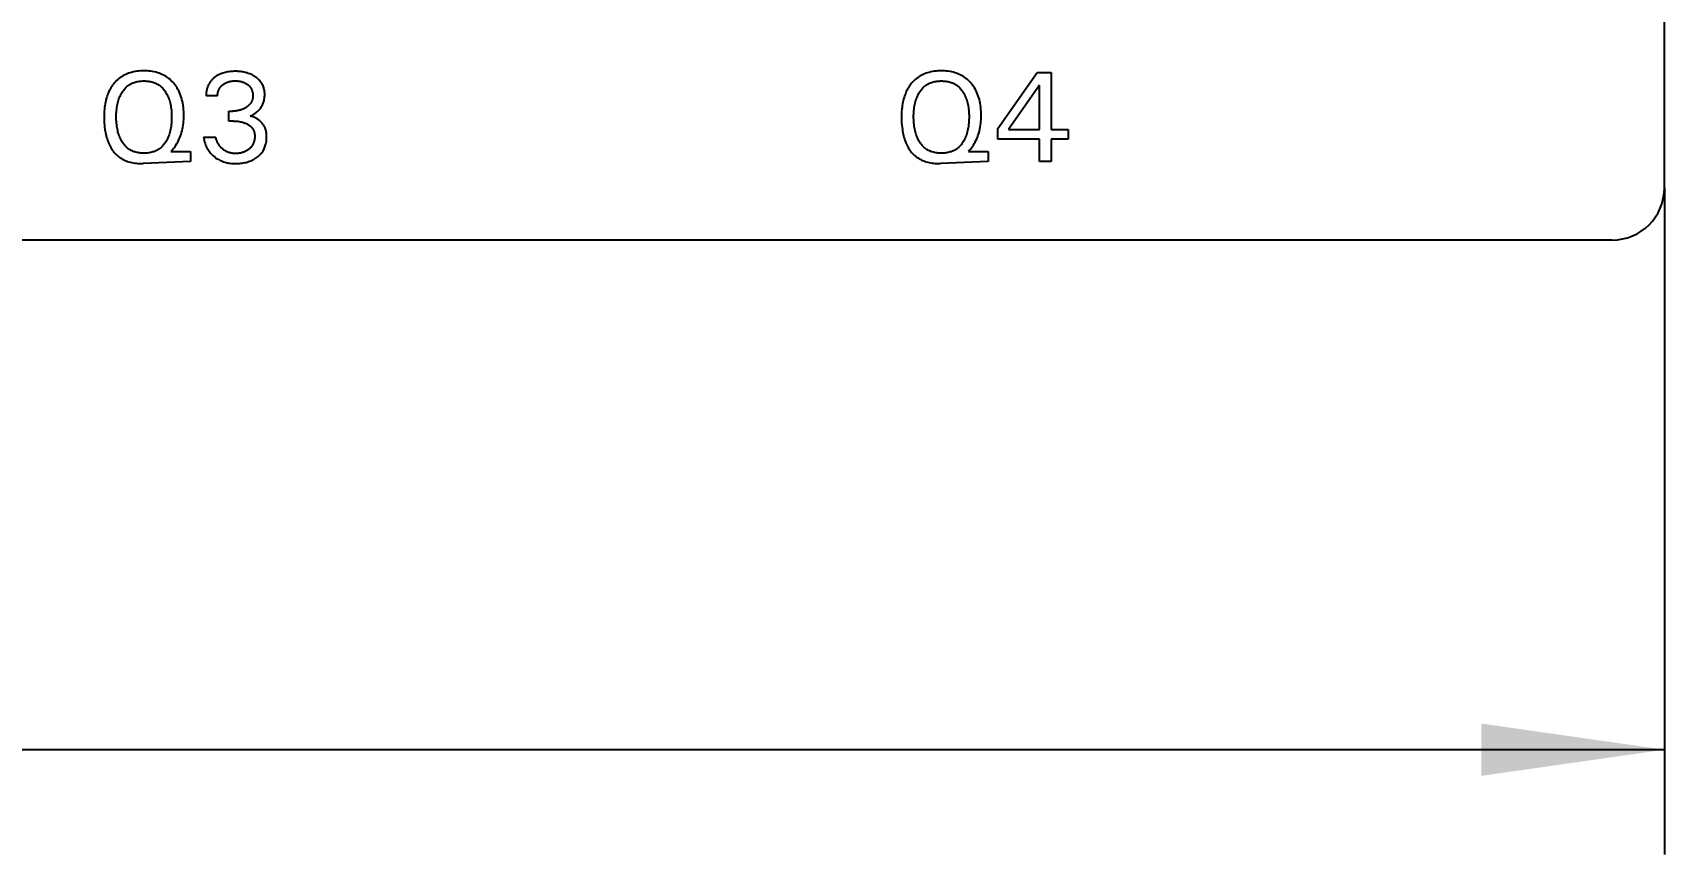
# Model space of a CAD drawing. Extents: x 0 to 420, y 0 to 297.
# Drawn here: x 177.11 to 208.3, y 151.93 to 167.64 of the extents above; entities that cross this region are included whole.
import ezdxf

# ---------------------------------------------------------------- set-up
doc = ezdxf.new("R2010")
doc.units = 0
doc.header["$LTSCALE"] = 23.1
doc.layers.get('0').update_dxf_attribs({"linetype": 'CONTINUOUS'})
doc.layers.add('10000_FRONT', color=7, linetype='CONTINUOUS')
doc.layers.add('10100_DIM_FRONT', color=7, linetype='CONTINUOUS')
doc.dimstyles.get("Standard").update_dxf_attribs({"dimtxt": 2.5, "dimasz": 2.5, "dimexe": 1.25, "dimexo": 0.625, "dimtad": 1, "dimcen": 2.5, "dimazin": 3, "dimtfac": 1, "dimtmove": 0, "dimatfit": 3})

# ---------------------------------------------------------------- blocks, each defined once
blk = doc.blocks.new('_FILLED')
at = {"color": 0, "linetype": 'BYBLOCK'}
blk.add_solid([(0, 0), (-1, 0.1429), (-1, -0.1429)], dxfattribs=at)
blk = doc.blocks.new('*D0')
at = {"layer": '10100_DIM_FRONT', "color": 7, "linetype": 'CONTINUOUS'}
for p, q in [((136.798, 164.673), (136.798, 151.933)), ((208.298, 164.673), (208.298, 151.933)), ((136.798, 153.933), (172.548, 153.933)), ((208.298, 153.933), (172.548, 153.933))]:
    blk.add_line(p, q, dxfattribs=at)
at = {"layer": '10100_DIM_FRONT', "color": 7, "linetype": 'CONTINUOUS', "xscale": 3.5, "yscale": 3.5, "zscale": 3.5, "rotation": 180}
blk.add_blockref('_FILLED', (136.798, 153.933), dxfattribs=at)
at = {"layer": '10100_DIM_FRONT', "color": 7, "linetype": 'CONTINUOUS', "xscale": 3.5, "yscale": 3.5, "zscale": 3.5}
blk.add_blockref('_FILLED', (208.298, 153.933), dxfattribs=at)

msp = doc.modelspace()

# ---------------------------------------------------------------- linework, layer by layer
at = {"layer": '10000_FRONT', "color": 7, "linetype": 'CONTINUOUS'}
for p, q in [((208.298, 164.673), (208.298, 252.673)), ((178.919, 166.85), (178.891, 166.838)), ((178.947, 166.86), (178.919, 166.85)), ((178.976, 166.87), (178.947, 166.86)), ((179.005, 166.878), (178.976, 166.87)), ((179.038, 166.886), (179.005, 166.878)), ((179.071, 166.893), (179.038, 166.886)), ((179.104, 166.898), (179.071, 166.893)), ((179.138, 166.902), (179.104, 166.898)), ((179.171, 166.904), (179.138, 166.902)), ((179.205, 166.906), (179.171, 166.904)), ((179.239, 166.906), (179.205, 166.906)), ((179.273, 166.906), (179.239, 166.906)), ((179.306, 166.904), (179.273, 166.906)), ((179.339, 166.902), (179.306, 166.904)), ((179.372, 166.898), (179.339, 166.902)), ((179.405, 166.893), (179.372, 166.898)), ((179.438, 166.887), (179.405, 166.893)), ((179.471, 166.879), (179.438, 166.887)), ((179.5, 166.871), (179.471, 166.879)), ((179.528, 166.862), (179.5, 166.871)), ((179.556, 166.851), (179.528, 166.862)), ((179.584, 166.84), (179.556, 166.851)), ((180.687, 166.84), (180.676, 166.835)), ((180.707, 166.849), (180.687, 166.84)), ((180.728, 166.857), (180.707, 166.849)), ((180.749, 166.864), (180.728, 166.857)), ((180.771, 166.871), (180.749, 166.864)), ((180.793, 166.876), (180.771, 166.871)), ((180.815, 166.881), (180.793, 166.876)), ((180.837, 166.886), (180.815, 166.881)), ((180.862, 166.89), (180.837, 166.886)), ((180.887, 166.893), (180.862, 166.89)), ((180.912, 166.895), (180.887, 166.893)), ((180.937, 166.897), (180.912, 166.895)), ((180.962, 166.898), (180.937, 166.897)), ((180.987, 166.898), (180.962, 166.898)), ((181.012, 166.898), (180.987, 166.898)), ((181.036, 166.897), (181.012, 166.898)), ((181.06, 166.895), (181.036, 166.897)), ((181.085, 166.893), (181.06, 166.895)), ((181.109, 166.89), (181.085, 166.893)), ((181.133, 166.886), (181.109, 166.89)), ((181.155, 166.882), (181.133, 166.886)), ((181.176, 166.877), (181.155, 166.882)), ((181.198, 166.872), (181.176, 166.877)), ((181.219, 166.866), (181.198, 166.872)), ((181.24, 166.859), (181.219, 166.866)), ((181.261, 166.851), (181.24, 166.859)), ((181.28, 166.843), (181.261, 166.851)), ((181.299, 166.834), (181.28, 166.843)), ((194.159, 166.85), (194.131, 166.838)), ((194.187, 166.86), (194.159, 166.85)), ((194.216, 166.87), (194.187, 166.86)), ((194.245, 166.878), (194.216, 166.87)), ((194.278, 166.886), (194.245, 166.878)), ((194.311, 166.893), (194.278, 166.886)), ((194.344, 166.898), (194.311, 166.893)), ((194.378, 166.902), (194.344, 166.898)), ((194.411, 166.904), (194.378, 166.902)), ((194.445, 166.906), (194.411, 166.904)), ((194.479, 166.906), (194.445, 166.906)), ((194.513, 166.906), (194.479, 166.906)), ((194.546, 166.904), (194.513, 166.906)), ((194.579, 166.902), (194.546, 166.904)), ((194.612, 166.898), (194.579, 166.902)), ((194.645, 166.893), (194.612, 166.898)), ((194.678, 166.887), (194.645, 166.893)), ((194.711, 166.879), (194.678, 166.887)), ((194.74, 166.871), (194.711, 166.879)), ((194.768, 166.862), (194.74, 166.871)), ((194.796, 166.851), (194.768, 166.862)), ((194.824, 166.84), (194.796, 166.851)), ((195.562, 165.803), (196.312, 166.873)), ((196.312, 166.873), (196.58, 166.873)), ((196.58, 166.873), (196.58, 165.784)), ((178.582, 166.534), (178.569, 166.509)), ((178.595, 166.559), (178.582, 166.534)), ((178.61, 166.584), (178.595, 166.559)), ((178.625, 166.607), (178.61, 166.584)), ((178.641, 166.631), (178.625, 166.607)), ((178.658, 166.653), (178.641, 166.631)), ((178.677, 166.676), (178.658, 166.653)), ((178.697, 166.698), (178.677, 166.676)), ((178.718, 166.72), (178.697, 166.698)), ((178.74, 166.74), (178.718, 166.72)), ((178.763, 166.759), (178.74, 166.74)), ((178.787, 166.777), (178.763, 166.759)), ((178.811, 166.794), (178.787, 166.777)), ((178.837, 166.81), (178.811, 166.794)), ((178.836, 166.518), (178.848, 166.534)), ((178.864, 166.824), (178.837, 166.81)), ((178.848, 166.534), (178.86, 166.55)), ((178.86, 166.55), (178.873, 166.565)), ((178.891, 166.838), (178.864, 166.824)), ((178.873, 166.565), (178.887, 166.58)), ((178.887, 166.58), (178.901, 166.594)), ((178.901, 166.594), (178.916, 166.607)), ((178.916, 166.607), (178.931, 166.619)), ((178.931, 166.619), (178.947, 166.631)), ((178.947, 166.631), (178.963, 166.642)), ((178.963, 166.642), (178.98, 166.652)), ((178.98, 166.652), (178.997, 166.661)), ((178.997, 166.661), (179.015, 166.669)), ((179.015, 166.669), (179.033, 166.677)), ((179.033, 166.677), (179.051, 166.684)), ((179.051, 166.684), (179.069, 166.69)), ((179.069, 166.69), (179.09, 166.696)), ((179.09, 166.696), (179.111, 166.701)), ((179.111, 166.701), (179.132, 166.705)), ((179.132, 166.705), (179.153, 166.708)), ((179.153, 166.708), (179.175, 166.711)), ((179.175, 166.711), (179.196, 166.712)), ((179.196, 166.712), (179.217, 166.713)), ((179.217, 166.713), (179.239, 166.714)), ((179.239, 166.714), (179.261, 166.713)), ((179.261, 166.713), (179.282, 166.712)), ((179.282, 166.712), (179.304, 166.711)), ((179.304, 166.711), (179.325, 166.708)), ((179.325, 166.708), (179.347, 166.705)), ((179.347, 166.705), (179.368, 166.701)), ((179.368, 166.701), (179.389, 166.696)), ((179.389, 166.696), (179.409, 166.69)), ((179.409, 166.69), (179.428, 166.684)), ((179.428, 166.684), (179.446, 166.677)), ((179.446, 166.677), (179.464, 166.669)), ((179.464, 166.669), (179.482, 166.661)), ((179.482, 166.661), (179.499, 166.652)), ((179.499, 166.652), (179.516, 166.642)), ((179.516, 166.642), (179.532, 166.631)), ((179.532, 166.631), (179.548, 166.619)), ((179.548, 166.619), (179.564, 166.607)), ((179.564, 166.607), (179.578, 166.594)), ((179.578, 166.594), (179.593, 166.58)), ((179.611, 166.827), (179.584, 166.84)), ((179.593, 166.58), (179.606, 166.565)), ((179.606, 166.565), (179.619, 166.55)), ((179.637, 166.813), (179.611, 166.827)), ((179.619, 166.55), (179.632, 166.534)), ((179.632, 166.534), (179.644, 166.518)), ((179.663, 166.797), (179.637, 166.813)), ((179.688, 166.781), (179.663, 166.797)), ((179.711, 166.763), (179.688, 166.781)), ((179.734, 166.745), (179.711, 166.763)), ((179.756, 166.725), (179.734, 166.745)), ((179.777, 166.704), (179.756, 166.725)), ((179.797, 166.683), (179.777, 166.704)), ((179.816, 166.661), (179.797, 166.683)), ((179.836, 166.635), (179.816, 166.661)), ((179.856, 166.608), (179.836, 166.635)), ((179.873, 166.58), (179.856, 166.608)), ((179.89, 166.551), (179.873, 166.58)), ((179.905, 166.522), (179.89, 166.551)), ((180.437, 166.538), (180.435, 166.526)), ((180.44, 166.55), (180.437, 166.538)), ((180.443, 166.562), (180.44, 166.55)), ((180.446, 166.573), (180.443, 166.562)), ((180.449, 166.584), (180.446, 166.573)), ((180.453, 166.595), (180.449, 166.584)), ((180.456, 166.605), (180.453, 166.595)), ((180.46, 166.615), (180.456, 166.605)), ((180.465, 166.625), (180.46, 166.615)), ((180.469, 166.635), (180.465, 166.625)), ((180.474, 166.645), (180.469, 166.635)), ((180.479, 166.655), (180.474, 166.645)), ((180.485, 166.665), (180.479, 166.655)), ((180.49, 166.674), (180.485, 166.665)), ((180.496, 166.683), (180.49, 166.674)), ((180.502, 166.692), (180.496, 166.683)), ((180.509, 166.701), (180.502, 166.692)), ((180.516, 166.71), (180.509, 166.701)), ((180.523, 166.719), (180.516, 166.71)), ((180.53, 166.727), (180.523, 166.719)), ((180.538, 166.735), (180.53, 166.727)), ((180.546, 166.743), (180.538, 166.735)), ((180.554, 166.751), (180.546, 166.743)), ((180.562, 166.759), (180.554, 166.751)), ((180.571, 166.766), (180.562, 166.759)), ((180.579, 166.773), (180.571, 166.766)), ((180.588, 166.78), (180.579, 166.773)), ((180.597, 166.787), (180.588, 166.78)), ((180.608, 166.795), (180.597, 166.787)), ((180.618, 166.802), (180.608, 166.795)), ((180.63, 166.809), (180.618, 166.802)), ((180.641, 166.816), (180.63, 166.809)), ((180.652, 166.823), (180.641, 166.816)), ((180.664, 166.829), (180.652, 166.823)), ((180.663, 166.526), (180.667, 166.537)), ((180.676, 166.835), (180.664, 166.829)), ((180.667, 166.537), (180.671, 166.547)), ((180.671, 166.547), (180.676, 166.558)), ((180.676, 166.558), (180.681, 166.568)), ((180.681, 166.568), (180.687, 166.577)), ((180.687, 166.577), (180.694, 166.587)), ((180.694, 166.587), (180.7, 166.595)), ((180.7, 166.595), (180.706, 166.603)), ((180.706, 166.603), (180.713, 166.611)), ((180.713, 166.611), (180.72, 166.618)), ((180.72, 166.618), (180.727, 166.625)), ((180.727, 166.625), (180.735, 166.632)), ((180.735, 166.632), (180.743, 166.639)), ((180.743, 166.639), (180.751, 166.645)), ((180.751, 166.645), (180.762, 166.653)), ((180.762, 166.653), (180.772, 166.66)), ((180.772, 166.66), (180.784, 166.666)), ((180.784, 166.666), (180.795, 166.673)), ((180.795, 166.673), (180.806, 166.678)), ((180.806, 166.678), (180.818, 166.684)), ((180.818, 166.684), (180.831, 166.689)), ((180.831, 166.689), (180.844, 166.693)), ((180.844, 166.693), (180.857, 166.698)), ((180.857, 166.698), (180.87, 166.701)), ((180.87, 166.701), (180.883, 166.704)), ((180.883, 166.704), (180.896, 166.707)), ((180.896, 166.707), (180.911, 166.71)), ((180.911, 166.71), (180.926, 166.711)), ((180.926, 166.711), (180.94, 166.713)), ((180.94, 166.713), (180.955, 166.714)), ((180.955, 166.714), (180.97, 166.715)), ((180.97, 166.715), (180.985, 166.715)), ((180.985, 166.715), (181, 166.715)), ((181, 166.715), (181.015, 166.714)), ((181.015, 166.714), (181.03, 166.713)), ((181.03, 166.713), (181.045, 166.712)), ((181.045, 166.712), (181.06, 166.71)), ((181.06, 166.71), (181.075, 166.707)), ((181.075, 166.707), (181.089, 166.704)), ((181.089, 166.704), (181.102, 166.701)), ((181.102, 166.701), (181.115, 166.698)), ((181.115, 166.698), (181.128, 166.693)), ((181.128, 166.693), (181.141, 166.689)), ((181.141, 166.689), (181.154, 166.684)), ((181.154, 166.684), (181.166, 166.678)), ((181.166, 166.678), (181.177, 166.673)), ((181.177, 166.673), (181.189, 166.666)), ((181.189, 166.666), (181.2, 166.66)), ((181.2, 166.66), (181.211, 166.653)), ((181.211, 166.653), (181.221, 166.645)), ((181.221, 166.645), (181.229, 166.639)), ((181.229, 166.639), (181.237, 166.632)), ((181.237, 166.632), (181.244, 166.625)), ((181.244, 166.625), (181.251, 166.618)), ((181.251, 166.618), (181.258, 166.611)), ((181.258, 166.611), (181.265, 166.603)), ((181.265, 166.603), (181.271, 166.595)), ((181.271, 166.595), (181.277, 166.587)), ((181.277, 166.587), (181.283, 166.579)), ((181.283, 166.579), (181.288, 166.57)), ((181.288, 166.57), (181.293, 166.561)), ((181.293, 166.561), (181.297, 166.552)), ((181.297, 166.552), (181.301, 166.543)), ((181.318, 166.825), (181.299, 166.834)), ((181.301, 166.543), (181.305, 166.534)), ((181.305, 166.534), (181.308, 166.524)), ((181.336, 166.814), (181.318, 166.825)), ((181.354, 166.804), (181.336, 166.814)), ((181.372, 166.792), (181.354, 166.804)), ((181.385, 166.782), (181.372, 166.792)), ((181.399, 166.772), (181.385, 166.782)), ((181.412, 166.761), (181.399, 166.772)), ((181.424, 166.749), (181.412, 166.761)), ((181.437, 166.738), (181.424, 166.749)), ((181.448, 166.725), (181.437, 166.738)), ((181.459, 166.713), (181.448, 166.725)), ((181.47, 166.699), (181.459, 166.713)), ((181.481, 166.684), (181.47, 166.699)), ((181.491, 166.669), (181.481, 166.684)), ((181.5, 166.653), (181.491, 166.669)), ((181.508, 166.637), (181.5, 166.653)), ((181.516, 166.62), (181.508, 166.637)), ((181.523, 166.603), (181.516, 166.62)), ((181.529, 166.585), (181.523, 166.603)), ((181.534, 166.569), (181.529, 166.585)), ((181.538, 166.552), (181.534, 166.569)), ((181.541, 166.535), (181.538, 166.552)), ((181.544, 166.518), (181.541, 166.535)), ((193.822, 166.534), (193.809, 166.509)), ((193.835, 166.559), (193.822, 166.534)), ((193.85, 166.584), (193.835, 166.559)), ((193.865, 166.607), (193.85, 166.584)), ((193.881, 166.631), (193.865, 166.607)), ((193.898, 166.653), (193.881, 166.631)), ((193.917, 166.676), (193.898, 166.653)), ((193.937, 166.698), (193.917, 166.676)), ((193.958, 166.72), (193.937, 166.698)), ((193.98, 166.74), (193.958, 166.72)), ((194.003, 166.759), (193.98, 166.74)), ((194.027, 166.777), (194.003, 166.759)), ((194.051, 166.794), (194.027, 166.777)), ((194.077, 166.81), (194.051, 166.794)), ((194.076, 166.518), (194.088, 166.534)), ((194.104, 166.824), (194.077, 166.81)), ((194.088, 166.534), (194.1, 166.55)), ((194.1, 166.55), (194.113, 166.565)), ((194.131, 166.838), (194.104, 166.824)), ((194.113, 166.565), (194.127, 166.58)), ((194.127, 166.58), (194.141, 166.594)), ((194.141, 166.594), (194.156, 166.607)), ((194.156, 166.607), (194.171, 166.619)), ((194.171, 166.619), (194.187, 166.631)), ((194.187, 166.631), (194.203, 166.642)), ((194.203, 166.642), (194.22, 166.652)), ((194.22, 166.652), (194.237, 166.661)), ((194.237, 166.661), (194.255, 166.669)), ((194.255, 166.669), (194.273, 166.677)), ((194.273, 166.677), (194.291, 166.684)), ((194.291, 166.684), (194.309, 166.69)), ((194.309, 166.69), (194.33, 166.696)), ((194.33, 166.696), (194.351, 166.701)), ((194.351, 166.701), (194.372, 166.705)), ((194.372, 166.705), (194.393, 166.708)), ((194.393, 166.708), (194.415, 166.711)), ((194.415, 166.711), (194.436, 166.712)), ((194.436, 166.712), (194.457, 166.713)), ((194.457, 166.713), (194.479, 166.714)), ((194.479, 166.714), (194.501, 166.713)), ((194.501, 166.713), (194.522, 166.712)), ((194.522, 166.712), (194.544, 166.711)), ((194.544, 166.711), (194.565, 166.708)), ((194.565, 166.708), (194.587, 166.705)), ((194.587, 166.705), (194.608, 166.701)), ((194.608, 166.701), (194.629, 166.696)), ((194.629, 166.696), (194.649, 166.69)), ((194.649, 166.69), (194.668, 166.684)), ((194.668, 166.684), (194.686, 166.677)), ((194.686, 166.677), (194.704, 166.669)), ((194.704, 166.669), (194.722, 166.661)), ((194.722, 166.661), (194.739, 166.652)), ((194.739, 166.652), (194.756, 166.642)), ((194.756, 166.642), (194.772, 166.631)), ((194.772, 166.631), (194.788, 166.619)), ((194.788, 166.619), (194.804, 166.607)), ((194.804, 166.607), (194.818, 166.594)), ((194.818, 166.594), (194.833, 166.58)), ((194.851, 166.827), (194.824, 166.84)), ((194.833, 166.58), (194.846, 166.565)), ((194.846, 166.565), (194.859, 166.55)), ((194.877, 166.813), (194.851, 166.827)), ((194.859, 166.55), (194.872, 166.534)), ((194.872, 166.534), (194.884, 166.518)), ((194.903, 166.797), (194.877, 166.813)), ((194.928, 166.781), (194.903, 166.797)), ((194.951, 166.763), (194.928, 166.781)), ((194.974, 166.745), (194.951, 166.763)), ((194.996, 166.725), (194.974, 166.745)), ((195.017, 166.704), (194.996, 166.725)), ((195.037, 166.683), (195.017, 166.704)), ((195.056, 166.661), (195.037, 166.683)), ((195.076, 166.635), (195.056, 166.661)), ((195.096, 166.608), (195.076, 166.635)), ((195.113, 166.58), (195.096, 166.608)), ((195.13, 166.551), (195.113, 166.58)), ((195.145, 166.522), (195.13, 166.551)), ((196.353, 166.63), (195.761, 165.784)), ((196.353, 165.784), (196.353, 166.63)), ((178.492, 166.241), (178.488, 166.207)), ((178.498, 166.276), (178.492, 166.241)), ((178.503, 166.306), (178.498, 166.276)), ((178.51, 166.336), (178.503, 166.306)), ((178.518, 166.366), (178.51, 166.336)), ((178.526, 166.396), (178.518, 166.366)), ((178.536, 166.425), (178.526, 166.396)), ((178.546, 166.454), (178.536, 166.425)), ((178.558, 166.483), (178.546, 166.454)), ((178.569, 166.509), (178.558, 166.483)), ((178.723, 166.213), (178.727, 166.24)), ((178.727, 166.24), (178.732, 166.267)), ((178.732, 166.267), (178.738, 166.293)), ((178.738, 166.293), (178.745, 166.319)), ((178.745, 166.319), (178.752, 166.345)), ((178.752, 166.345), (178.761, 166.371)), ((178.761, 166.371), (178.769, 166.393)), ((178.769, 166.393), (178.779, 166.416)), ((178.779, 166.416), (178.789, 166.438)), ((178.789, 166.438), (178.8, 166.46)), ((178.8, 166.46), (178.812, 166.481)), ((178.812, 166.481), (178.825, 166.502)), ((178.825, 166.502), (178.836, 166.518)), ((179.644, 166.518), (179.655, 166.502)), ((179.655, 166.502), (179.667, 166.481)), ((179.667, 166.481), (179.679, 166.46)), ((179.679, 166.46), (179.69, 166.438)), ((179.69, 166.438), (179.7, 166.416)), ((179.7, 166.416), (179.71, 166.393)), ((179.71, 166.393), (179.718, 166.371)), ((179.718, 166.371), (179.727, 166.345)), ((179.727, 166.345), (179.734, 166.319)), ((179.734, 166.319), (179.741, 166.293)), ((179.741, 166.293), (179.747, 166.267)), ((179.747, 166.267), (179.752, 166.24)), ((179.752, 166.24), (179.756, 166.213)), ((179.919, 166.492), (179.905, 166.522)), ((179.933, 166.459), (179.919, 166.492)), ((179.945, 166.426), (179.933, 166.459)), ((179.956, 166.392), (179.945, 166.426)), ((179.966, 166.358), (179.956, 166.392)), ((179.974, 166.323), (179.966, 166.358)), ((179.981, 166.288), (179.974, 166.323)), ((179.988, 166.249), (179.981, 166.288)), ((179.993, 166.209), (179.988, 166.249)), ((180.428, 166.466), (180.427, 166.454)), ((180.427, 166.454), (180.427, 166.442)), ((180.427, 166.442), (180.427, 166.43)), ((180.647, 166.43), (180.427, 166.43)), ((180.43, 166.49), (180.428, 166.478)), ((180.428, 166.478), (180.428, 166.466)), ((180.431, 166.502), (180.43, 166.49)), ((180.433, 166.514), (180.431, 166.502)), ((180.435, 166.526), (180.433, 166.514)), ((180.647, 166.443), (180.648, 166.455)), ((180.647, 166.43), (180.647, 166.443)), ((180.648, 166.455), (180.649, 166.467)), ((180.649, 166.467), (180.651, 166.479)), ((180.651, 166.479), (180.653, 166.491)), ((180.653, 166.491), (180.656, 166.503)), ((180.656, 166.503), (180.659, 166.515)), ((180.659, 166.515), (180.663, 166.526)), ((181.209, 166.218), (181.201, 166.213)), ((181.217, 166.224), (181.209, 166.218)), ((181.224, 166.23), (181.217, 166.224)), ((181.231, 166.236), (181.224, 166.23)), ((181.238, 166.242), (181.231, 166.236)), ((181.245, 166.248), (181.238, 166.242)), ((181.252, 166.255), (181.245, 166.248)), ((181.259, 166.262), (181.252, 166.255)), ((181.265, 166.269), (181.259, 166.262)), ((181.27, 166.276), (181.265, 166.269)), ((181.276, 166.282), (181.27, 166.276)), ((181.28, 166.289), (181.276, 166.282)), ((181.285, 166.297), (181.28, 166.289)), ((181.29, 166.304), (181.285, 166.297)), ((181.294, 166.311), (181.29, 166.304)), ((181.298, 166.319), (181.294, 166.311)), ((181.301, 166.327), (181.298, 166.319)), ((181.305, 166.335), (181.301, 166.327)), ((181.308, 166.343), (181.305, 166.335)), ((181.308, 166.524), (181.311, 166.515)), ((181.311, 166.351), (181.308, 166.343)), ((181.311, 166.515), (181.314, 166.503)), ((181.313, 166.359), (181.311, 166.351)), ((181.315, 166.368), (181.313, 166.359)), ((181.314, 166.503), (181.317, 166.49)), ((181.317, 166.376), (181.315, 166.368)), ((181.317, 166.49), (181.319, 166.478)), ((181.319, 166.385), (181.317, 166.376)), ((181.319, 166.478), (181.32, 166.466)), ((181.32, 166.393), (181.319, 166.385)), ((181.32, 166.466), (181.322, 166.453)), ((181.321, 166.402), (181.32, 166.393)), ((181.322, 166.419), (181.321, 166.411)), ((181.321, 166.411), (181.321, 166.402)), ((181.322, 166.453), (181.322, 166.441)), ((181.322, 166.441), (181.322, 166.428)), ((181.322, 166.428), (181.322, 166.419)), ((181.48, 166.21), (181.489, 166.225)), ((181.489, 166.225), (181.498, 166.24)), ((181.498, 166.24), (181.506, 166.256)), ((181.506, 166.256), (181.513, 166.272)), ((181.513, 166.272), (181.52, 166.288)), ((181.52, 166.288), (181.526, 166.305)), ((181.526, 166.305), (181.531, 166.321)), ((181.531, 166.321), (181.536, 166.339)), ((181.536, 166.339), (181.54, 166.357)), ((181.54, 166.357), (181.543, 166.376)), ((181.543, 166.376), (181.546, 166.394)), ((181.546, 166.501), (181.544, 166.518)), ((181.548, 166.484), (181.546, 166.501)), ((181.546, 166.394), (181.547, 166.413)), ((181.547, 166.413), (181.548, 166.431)), ((181.548, 166.467), (181.548, 166.484)), ((181.549, 166.45), (181.548, 166.467)), ((181.548, 166.431), (181.549, 166.45)), ((193.732, 166.241), (193.728, 166.207)), ((193.738, 166.276), (193.732, 166.241)), ((193.743, 166.306), (193.738, 166.276)), ((193.75, 166.336), (193.743, 166.306)), ((193.758, 166.366), (193.75, 166.336)), ((193.766, 166.396), (193.758, 166.366)), ((193.776, 166.425), (193.766, 166.396)), ((193.786, 166.454), (193.776, 166.425)), ((193.798, 166.483), (193.786, 166.454)), ((193.809, 166.509), (193.798, 166.483)), ((193.963, 166.213), (193.967, 166.24)), ((193.967, 166.24), (193.972, 166.267)), ((193.972, 166.267), (193.978, 166.293)), ((193.978, 166.293), (193.985, 166.319)), ((193.985, 166.319), (193.992, 166.345)), ((193.992, 166.345), (194.001, 166.371)), ((194.001, 166.371), (194.009, 166.393)), ((194.009, 166.393), (194.019, 166.416)), ((194.019, 166.416), (194.029, 166.438)), ((194.029, 166.438), (194.04, 166.46)), ((194.04, 166.46), (194.052, 166.481)), ((194.052, 166.481), (194.065, 166.502)), ((194.065, 166.502), (194.076, 166.518)), ((194.884, 166.518), (194.895, 166.502)), ((194.895, 166.502), (194.907, 166.481)), ((194.907, 166.481), (194.919, 166.46)), ((194.919, 166.46), (194.93, 166.438)), ((194.93, 166.438), (194.94, 166.416)), ((194.94, 166.416), (194.95, 166.393)), ((194.95, 166.393), (194.958, 166.371)), ((194.958, 166.371), (194.967, 166.345)), ((194.967, 166.345), (194.974, 166.319)), ((194.974, 166.319), (194.981, 166.293)), ((194.981, 166.293), (194.987, 166.267)), ((194.987, 166.267), (194.992, 166.24)), ((194.992, 166.24), (194.996, 166.213)), ((195.159, 166.492), (195.145, 166.522)), ((195.173, 166.459), (195.159, 166.492)), ((195.185, 166.426), (195.173, 166.459)), ((195.196, 166.392), (195.185, 166.426)), ((195.206, 166.358), (195.196, 166.392)), ((195.214, 166.323), (195.206, 166.358)), ((195.221, 166.288), (195.214, 166.323)), ((195.228, 166.249), (195.221, 166.288)), ((195.233, 166.209), (195.228, 166.249)), ((178.479, 166.103), (178.478, 166.068)), ((178.478, 166.068), (178.478, 166.033)), ((178.478, 166.033), (178.478, 165.992)), ((178.478, 165.992), (178.479, 165.951)), ((178.481, 166.137), (178.479, 166.103)), ((178.479, 165.951), (178.481, 165.91)), ((178.484, 166.172), (178.481, 166.137)), ((178.481, 165.91), (178.484, 165.869)), ((178.488, 166.207), (178.484, 166.172)), ((178.71, 166.061), (178.711, 166.092)), ((178.71, 166.03), (178.71, 166.061)), ((178.71, 165.999), (178.71, 166.03)), ((178.711, 165.968), (178.71, 165.999)), ((178.711, 166.092), (178.713, 166.122)), ((178.713, 165.937), (178.711, 165.968)), ((178.713, 166.122), (178.716, 166.153)), ((178.715, 165.906), (178.713, 165.937)), ((178.719, 165.875), (178.715, 165.906)), ((178.716, 166.153), (178.719, 166.183)), ((178.719, 166.183), (178.723, 166.213)), ((179.756, 166.213), (179.761, 166.183)), ((179.761, 166.183), (179.764, 166.153)), ((179.764, 165.906), (179.761, 165.875)), ((179.764, 166.153), (179.766, 166.122)), ((179.766, 165.937), (179.764, 165.906)), ((179.766, 166.122), (179.768, 166.092)), ((179.768, 165.968), (179.766, 165.937)), ((179.768, 166.092), (179.769, 166.061)), ((179.769, 165.999), (179.768, 165.968)), ((179.769, 166.061), (179.769, 166.03)), ((179.769, 166.03), (179.769, 165.999)), ((179.997, 166.17), (179.993, 166.209)), ((179.994, 165.904), (179.997, 165.94)), ((180, 166.13), (179.997, 166.17)), ((179.997, 165.94), (180, 165.977)), ((180.001, 166.09), (180, 166.13)), ((180, 165.977), (180.001, 166.013)), ((180.002, 166.05), (180.001, 166.09)), ((180.001, 166.013), (180.002, 166.05)), ((180.861, 165.946), (180.861, 166.137)), ((180.861, 166.137), (180.937, 166.137)), ((180.954, 165.946), (180.861, 165.946)), ((180.95, 166.137), (180.937, 166.137)), ((180.963, 166.137), (180.95, 166.137)), ((180.954, 165.946), (180.97, 165.946)), ((180.977, 166.138), (180.963, 166.137)), ((180.97, 165.946), (180.987, 165.945)), ((180.99, 166.139), (180.977, 166.138)), ((180.987, 165.945), (181.004, 165.945)), ((181.003, 166.14), (180.99, 166.139)), ((181.017, 166.142), (181.003, 166.14)), ((181.004, 165.945), (181.021, 165.943)), ((181.03, 166.144), (181.017, 166.142)), ((181.021, 165.943), (181.037, 165.942)), ((181.042, 166.147), (181.03, 166.144)), ((181.037, 165.942), (181.054, 165.939)), ((181.055, 166.15), (181.042, 166.147)), ((181.054, 165.939), (181.069, 165.937)), ((181.067, 166.153), (181.055, 166.15)), ((181.079, 166.156), (181.067, 166.153)), ((181.069, 165.937), (181.084, 165.934)), ((181.092, 166.16), (181.079, 166.156)), ((181.084, 165.934), (181.099, 165.931)), ((181.104, 166.164), (181.092, 166.16)), ((181.099, 165.931), (181.114, 165.928)), ((181.115, 166.168), (181.104, 166.164)), ((181.114, 165.928), (181.129, 165.924)), ((181.127, 166.173), (181.115, 166.168)), ((181.138, 166.178), (181.127, 166.173)), ((181.129, 165.924), (181.144, 165.919)), ((181.15, 166.183), (181.138, 166.178)), ((181.144, 165.919), (181.157, 165.915)), ((181.161, 166.189), (181.15, 166.183)), ((181.157, 165.915), (181.17, 165.91)), ((181.172, 166.195), (181.161, 166.189)), ((181.17, 165.91), (181.184, 165.905)), ((181.183, 166.201), (181.172, 166.195)), ((181.193, 166.208), (181.183, 166.201)), ((181.184, 165.905), (181.197, 165.899)), ((181.201, 166.213), (181.193, 166.208)), ((181.269, 166.043), (181.284, 166.049)), ((181.28, 166.04), (181.269, 166.043)), ((181.29, 166.038), (181.28, 166.04)), ((181.284, 166.049), (181.299, 166.056)), ((181.3, 166.035), (181.29, 166.038)), ((181.299, 166.056), (181.313, 166.064)), ((181.311, 166.032), (181.3, 166.035)), ((181.321, 166.029), (181.311, 166.032)), ((181.313, 166.064), (181.327, 166.072)), ((181.331, 166.025), (181.321, 166.029)), ((181.327, 166.072), (181.341, 166.08)), ((181.341, 166.021), (181.331, 166.025)), ((181.341, 166.08), (181.354, 166.089)), ((181.351, 166.017), (181.341, 166.021)), ((181.361, 166.012), (181.351, 166.017)), ((181.354, 166.089), (181.368, 166.098)), ((181.371, 166.007), (181.361, 166.012)), ((181.368, 166.098), (181.381, 166.107)), ((181.38, 166.002), (181.371, 166.007)), ((181.39, 165.997), (181.38, 166.002)), ((181.381, 166.107), (181.393, 166.117)), ((181.4, 165.991), (181.39, 165.997)), ((181.393, 166.117), (181.407, 166.129)), ((181.409, 165.986), (181.4, 165.991)), ((181.407, 166.129), (181.421, 166.141)), ((181.418, 165.98), (181.409, 165.986)), ((181.427, 165.973), (181.418, 165.98)), ((181.421, 166.141), (181.434, 166.154)), ((181.436, 165.967), (181.427, 165.973)), ((181.434, 166.154), (181.446, 166.167)), ((181.445, 165.96), (181.436, 165.967)), ((181.452, 165.954), (181.445, 165.96)), ((181.446, 166.167), (181.458, 166.181)), ((181.46, 165.947), (181.452, 165.954)), ((181.458, 166.181), (181.469, 166.196)), ((181.467, 165.94), (181.46, 165.947)), ((181.475, 165.933), (181.467, 165.94)), ((181.469, 166.196), (181.48, 166.21)), ((181.482, 165.926), (181.475, 165.933)), ((181.489, 165.919), (181.482, 165.926)), ((181.495, 165.911), (181.489, 165.919)), ((181.502, 165.904), (181.495, 165.911)), ((193.719, 166.103), (193.718, 166.068)), ((193.718, 166.068), (193.718, 166.033)), ((193.718, 166.033), (193.718, 165.992)), ((193.718, 165.992), (193.719, 165.951)), ((193.721, 166.137), (193.719, 166.103)), ((193.719, 165.951), (193.721, 165.91)), ((193.724, 166.172), (193.721, 166.137)), ((193.721, 165.91), (193.724, 165.869)), ((193.728, 166.207), (193.724, 166.172)), ((193.95, 166.061), (193.951, 166.092)), ((193.95, 166.03), (193.95, 166.061)), ((193.95, 165.999), (193.95, 166.03)), ((193.951, 165.968), (193.95, 165.999)), ((193.951, 166.092), (193.953, 166.122)), ((193.953, 165.937), (193.951, 165.968)), ((193.953, 166.122), (193.956, 166.153)), ((193.955, 165.906), (193.953, 165.937)), ((193.959, 165.875), (193.955, 165.906)), ((193.956, 166.153), (193.959, 166.183)), ((193.959, 166.183), (193.963, 166.213)), ((194.996, 166.213), (195.001, 166.183)), ((195.001, 166.183), (195.004, 166.153)), ((195.004, 165.906), (195.001, 165.875)), ((195.004, 166.153), (195.006, 166.122)), ((195.006, 165.937), (195.004, 165.906)), ((195.006, 166.122), (195.008, 166.092)), ((195.008, 165.968), (195.006, 165.937)), ((195.008, 166.092), (195.009, 166.061)), ((195.009, 165.999), (195.008, 165.968)), ((195.009, 166.061), (195.009, 166.03)), ((195.009, 166.03), (195.009, 165.999)), ((195.237, 166.17), (195.233, 166.209)), ((195.234, 165.904), (195.237, 165.94)), ((195.24, 166.13), (195.237, 166.17)), ((195.237, 165.94), (195.24, 165.977)), ((195.241, 166.09), (195.24, 166.13)), ((195.24, 165.977), (195.241, 166.013)), ((195.242, 166.05), (195.241, 166.09)), ((195.241, 166.013), (195.242, 166.05)), ((178.484, 165.869), (178.489, 165.828)), ((178.489, 165.828), (178.494, 165.787)), ((178.494, 165.787), (178.499, 165.757)), ((178.499, 165.757), (178.504, 165.727)), ((178.504, 165.727), (178.51, 165.697)), ((178.51, 165.697), (178.517, 165.667)), ((178.517, 165.667), (178.525, 165.637)), ((178.525, 165.637), (178.534, 165.608)), ((178.534, 165.608), (178.543, 165.579)), ((178.723, 165.844), (178.719, 165.875)), ((178.727, 165.817), (178.723, 165.844)), ((178.732, 165.79), (178.727, 165.817)), ((178.738, 165.764), (178.732, 165.79)), ((178.744, 165.737), (178.738, 165.764)), ((178.752, 165.711), (178.744, 165.737)), ((178.76, 165.685), (178.752, 165.711)), ((178.768, 165.661), (178.76, 165.685)), ((178.777, 165.639), (178.768, 165.661)), ((178.787, 165.616), (178.777, 165.639)), ((178.798, 165.594), (178.787, 165.616)), ((178.81, 165.572), (178.798, 165.594)), ((179.681, 165.594), (179.67, 165.572)), ((179.692, 165.616), (179.681, 165.594)), ((179.702, 165.638), (179.692, 165.616)), ((179.711, 165.661), (179.702, 165.638)), ((179.719, 165.684), (179.711, 165.661)), ((179.728, 165.71), (179.719, 165.684)), ((179.735, 165.736), (179.728, 165.71)), ((179.742, 165.763), (179.735, 165.736)), ((179.747, 165.79), (179.742, 165.763)), ((179.752, 165.817), (179.747, 165.79)), ((179.757, 165.844), (179.752, 165.817)), ((179.761, 165.875), (179.757, 165.844)), ((179.9, 165.574), (179.915, 165.605)), ((179.915, 165.605), (179.928, 165.635)), ((179.928, 165.635), (179.94, 165.667)), ((179.94, 165.667), (179.951, 165.698)), ((179.951, 165.698), (179.96, 165.731)), ((179.96, 165.731), (179.969, 165.763)), ((179.969, 165.763), (179.976, 165.796)), ((179.976, 165.796), (179.983, 165.831)), ((179.983, 165.831), (179.989, 165.868)), ((179.989, 165.868), (179.994, 165.904)), ((180.379, 165.637), (180.383, 165.612)), ((180.379, 165.637), (180.611, 165.637)), ((180.383, 165.612), (180.388, 165.588)), ((180.615, 165.624), (180.611, 165.637)), ((180.618, 165.611), (180.615, 165.624)), ((180.622, 165.598), (180.618, 165.611)), ((180.627, 165.586), (180.622, 165.598)), ((181.197, 165.899), (181.21, 165.893)), ((181.21, 165.893), (181.222, 165.886)), ((181.222, 165.886), (181.231, 165.881)), ((181.231, 165.881), (181.24, 165.875)), ((181.24, 165.875), (181.249, 165.869)), ((181.249, 165.869), (181.258, 165.863)), ((181.258, 165.863), (181.266, 165.857)), ((181.266, 165.857), (181.274, 165.85)), ((181.274, 165.85), (181.282, 165.843)), ((181.282, 165.843), (181.29, 165.836)), ((181.29, 165.836), (181.297, 165.828)), ((181.297, 165.828), (181.304, 165.82)), ((181.304, 165.82), (181.311, 165.811)), ((181.311, 165.811), (181.317, 165.802)), ((181.317, 165.802), (181.323, 165.793)), ((181.323, 165.793), (181.329, 165.784)), ((181.329, 165.784), (181.334, 165.774)), ((181.334, 165.774), (181.338, 165.764)), ((181.338, 165.764), (181.342, 165.754)), ((181.342, 165.754), (181.345, 165.745)), ((181.345, 165.745), (181.348, 165.735)), ((181.348, 165.735), (181.351, 165.725)), ((181.351, 165.725), (181.353, 165.715)), ((181.353, 165.601), (181.351, 165.589)), ((181.353, 165.715), (181.354, 165.705)), ((181.355, 165.614), (181.353, 165.601)), ((181.354, 165.705), (181.355, 165.695)), ((181.355, 165.695), (181.356, 165.685)), ((181.356, 165.626), (181.355, 165.614)), ((181.356, 165.685), (181.357, 165.674)), ((181.357, 165.639), (181.356, 165.626)), ((181.357, 165.674), (181.357, 165.664)), ((181.357, 165.664), (181.357, 165.652)), ((181.357, 165.652), (181.357, 165.639)), ((181.508, 165.896), (181.502, 165.904)), ((181.514, 165.888), (181.508, 165.896)), ((181.52, 165.88), (181.514, 165.888)), ((181.526, 165.872), (181.52, 165.88)), ((181.531, 165.863), (181.526, 165.872)), ((181.536, 165.855), (181.531, 165.863)), ((181.541, 165.846), (181.536, 165.855)), ((181.545, 165.837), (181.541, 165.846)), ((181.55, 165.828), (181.545, 165.837)), ((181.554, 165.819), (181.55, 165.828)), ((181.558, 165.81), (181.554, 165.819)), ((181.561, 165.8), (181.558, 165.81)), ((181.564, 165.79), (181.561, 165.8)), ((181.567, 165.78), (181.564, 165.79)), ((181.57, 165.77), (181.567, 165.78)), ((181.573, 165.76), (181.57, 165.77)), ((181.575, 165.75), (181.573, 165.76)), ((181.577, 165.74), (181.575, 165.75)), ((181.58, 165.722), (181.577, 165.74)), ((181.582, 165.703), (181.58, 165.722)), ((181.583, 165.685), (181.582, 165.703)), ((181.582, 165.58), (181.584, 165.602)), ((181.584, 165.666), (181.583, 165.685)), ((181.585, 165.647), (181.584, 165.666)), ((181.584, 165.602), (181.585, 165.625)), ((181.585, 165.625), (181.585, 165.647)), ((193.724, 165.869), (193.729, 165.828)), ((193.729, 165.828), (193.734, 165.787)), ((193.734, 165.787), (193.739, 165.757)), ((193.739, 165.757), (193.744, 165.727)), ((193.744, 165.727), (193.75, 165.697)), ((193.75, 165.697), (193.757, 165.667)), ((193.757, 165.667), (193.765, 165.637)), ((193.765, 165.637), (193.774, 165.608)), ((193.774, 165.608), (193.783, 165.579)), ((193.963, 165.844), (193.959, 165.875)), ((193.967, 165.817), (193.963, 165.844)), ((193.972, 165.79), (193.967, 165.817)), ((193.978, 165.764), (193.972, 165.79)), ((193.984, 165.737), (193.978, 165.764)), ((193.992, 165.711), (193.984, 165.737)), ((194, 165.685), (193.992, 165.711)), ((194.008, 165.661), (194, 165.685)), ((194.017, 165.639), (194.008, 165.661)), ((194.027, 165.616), (194.017, 165.639)), ((194.038, 165.594), (194.027, 165.616)), ((194.05, 165.572), (194.038, 165.594)), ((194.921, 165.594), (194.91, 165.572)), ((194.932, 165.616), (194.921, 165.594)), ((194.942, 165.638), (194.932, 165.616)), ((194.951, 165.661), (194.942, 165.638)), ((194.959, 165.684), (194.951, 165.661)), ((194.968, 165.71), (194.959, 165.684)), ((194.975, 165.736), (194.968, 165.71)), ((194.982, 165.763), (194.975, 165.736)), ((194.987, 165.79), (194.982, 165.763)), ((194.992, 165.817), (194.987, 165.79)), ((194.997, 165.844), (194.992, 165.817)), ((195.001, 165.875), (194.997, 165.844)), ((195.14, 165.574), (195.155, 165.605)), ((195.155, 165.605), (195.168, 165.635)), ((195.168, 165.635), (195.18, 165.667)), ((195.18, 165.667), (195.191, 165.698)), ((195.191, 165.698), (195.2, 165.731)), ((195.2, 165.731), (195.209, 165.763)), ((195.209, 165.763), (195.216, 165.796)), ((195.216, 165.796), (195.223, 165.831)), ((195.223, 165.831), (195.229, 165.868)), ((195.229, 165.868), (195.234, 165.904)), ((195.562, 165.598), (195.562, 165.803)), ((196.353, 165.598), (195.562, 165.598)), ((195.761, 165.784), (196.353, 165.784)), ((196.353, 165.173), (196.353, 165.598)), ((196.58, 165.784), (196.902, 165.784)), ((196.58, 165.598), (196.58, 165.173)), ((196.902, 165.598), (196.58, 165.598)), ((196.902, 165.784), (196.902, 165.598)), ((178.543, 165.579), (178.553, 165.553)), ((178.553, 165.553), (178.563, 165.528)), ((178.563, 165.528), (178.574, 165.504)), ((178.574, 165.504), (178.585, 165.479)), ((178.585, 165.479), (178.598, 165.455)), ((178.598, 165.455), (178.611, 165.432)), ((178.611, 165.432), (178.626, 165.409)), ((178.626, 165.409), (178.64, 165.387)), ((178.64, 165.387), (178.656, 165.367)), ((178.656, 165.367), (178.672, 165.347)), ((178.672, 165.347), (178.689, 165.327)), ((178.689, 165.327), (178.707, 165.309)), ((178.707, 165.309), (178.726, 165.291)), ((178.726, 165.291), (178.746, 165.274)), ((178.822, 165.551), (178.81, 165.572)), ((178.826, 165.545), (178.822, 165.551)), ((178.836, 165.529), (178.826, 165.545)), ((178.848, 165.513), (178.836, 165.529)), ((178.86, 165.498), (178.848, 165.513)), ((178.872, 165.483), (178.86, 165.498)), ((178.885, 165.469), (178.872, 165.483)), ((178.899, 165.455), (178.885, 165.469)), ((178.914, 165.442), (178.899, 165.455)), ((178.928, 165.429), (178.914, 165.442)), ((178.944, 165.417), (178.928, 165.429)), ((178.96, 165.406), (178.944, 165.417)), ((178.977, 165.396), (178.96, 165.406)), ((178.995, 165.386), (178.977, 165.396)), ((179.012, 165.378), (178.995, 165.386)), ((179.03, 165.37), (179.012, 165.378)), ((179.049, 165.362), (179.03, 165.37)), ((179.067, 165.356), (179.049, 165.362)), ((179.088, 165.35), (179.067, 165.356)), ((179.109, 165.345), (179.088, 165.35)), ((179.131, 165.341), (179.109, 165.345)), ((179.152, 165.337), (179.131, 165.341)), ((179.174, 165.335), (179.152, 165.337)), ((179.195, 165.333), (179.174, 165.335)), ((179.217, 165.332), (179.195, 165.333)), ((179.239, 165.332), (179.217, 165.332)), ((179.261, 165.332), (179.239, 165.332)), ((179.283, 165.333), (179.261, 165.332)), ((179.304, 165.335), (179.283, 165.333)), ((179.326, 165.337), (179.304, 165.335)), ((179.347, 165.341), (179.326, 165.337)), ((179.369, 165.345), (179.347, 165.341)), ((179.39, 165.35), (179.369, 165.345)), ((179.411, 165.356), (179.39, 165.35)), ((179.43, 165.362), (179.411, 165.356)), ((179.448, 165.37), (179.43, 165.362)), ((179.466, 165.378), (179.448, 165.37)), ((179.484, 165.386), (179.466, 165.378)), ((179.501, 165.396), (179.484, 165.386)), ((179.518, 165.406), (179.501, 165.396)), ((179.534, 165.417), (179.518, 165.406)), ((179.55, 165.429), (179.534, 165.417)), ((179.566, 165.442), (179.55, 165.429)), ((179.581, 165.456), (179.566, 165.442)), ((179.595, 165.47), (179.581, 165.456)), ((179.609, 165.485), (179.595, 165.47)), ((179.622, 165.501), (179.609, 165.485)), ((179.634, 165.517), (179.622, 165.501)), ((179.646, 165.534), (179.634, 165.517)), ((179.657, 165.551), (179.646, 165.534)), ((179.67, 165.572), (179.657, 165.551)), ((179.774, 165.386), (179.756, 165.365)), ((179.756, 165.365), (180.132, 165.365)), ((179.774, 165.386), (179.795, 165.411)), ((179.795, 165.411), (179.815, 165.436)), ((179.815, 165.436), (179.834, 165.462)), ((179.834, 165.462), (179.852, 165.489)), ((179.852, 165.489), (179.869, 165.517)), ((179.869, 165.517), (179.886, 165.545)), ((179.886, 165.545), (179.9, 165.574)), ((180.132, 165.365), (180.132, 165.173)), ((180.388, 165.588), (180.394, 165.564)), ((180.394, 165.564), (180.401, 165.54)), ((180.401, 165.54), (180.408, 165.516)), ((180.408, 165.516), (180.417, 165.493)), ((180.417, 165.493), (180.426, 165.471)), ((180.426, 165.471), (180.436, 165.45)), ((180.436, 165.45), (180.447, 165.43)), ((180.447, 165.43), (180.459, 165.409)), ((180.459, 165.409), (180.471, 165.39)), ((180.471, 165.39), (180.484, 165.371)), ((180.484, 165.371), (180.498, 165.352)), ((180.498, 165.352), (180.513, 165.334)), ((180.513, 165.334), (180.529, 165.317)), ((180.529, 165.317), (180.545, 165.301)), ((180.545, 165.301), (180.562, 165.285)), ((180.562, 165.285), (180.58, 165.27)), ((180.632, 165.574), (180.627, 165.586)), ((180.637, 165.561), (180.632, 165.574)), ((180.642, 165.549), (180.637, 165.561)), ((180.647, 165.539), (180.642, 165.549)), ((180.652, 165.53), (180.647, 165.539)), ((180.657, 165.52), (180.652, 165.53)), ((180.662, 165.511), (180.657, 165.52)), ((180.668, 165.502), (180.662, 165.511)), ((180.673, 165.492), (180.668, 165.502)), ((180.679, 165.484), (180.673, 165.492)), ((180.686, 165.475), (180.679, 165.484)), ((180.693, 165.465), (180.686, 165.475)), ((180.701, 165.456), (180.693, 165.465)), ((180.708, 165.447), (180.701, 165.456)), ((180.717, 165.438), (180.708, 165.447)), ((180.725, 165.43), (180.717, 165.438)), ((180.734, 165.422), (180.725, 165.43)), ((180.743, 165.414), (180.734, 165.422)), ((180.751, 165.407), (180.743, 165.414)), ((180.759, 165.4), (180.751, 165.407)), ((180.768, 165.394), (180.759, 165.4)), ((180.777, 165.387), (180.768, 165.394)), ((180.786, 165.381), (180.777, 165.387)), ((180.795, 165.376), (180.786, 165.381)), ((180.804, 165.37), (180.795, 165.376)), ((180.814, 165.365), (180.804, 165.37)), ((180.823, 165.361), (180.814, 165.365)), ((180.833, 165.356), (180.823, 165.361)), ((180.843, 165.352), (180.833, 165.356)), ((180.853, 165.348), (180.843, 165.352)), ((180.863, 165.345), (180.853, 165.348)), ((180.873, 165.342), (180.863, 165.345)), ((180.884, 165.339), (180.873, 165.342)), ((180.894, 165.337), (180.884, 165.339)), ((180.905, 165.334), (180.894, 165.337)), ((180.916, 165.332), (180.905, 165.334)), ((180.927, 165.331), (180.916, 165.332)), ((180.939, 165.329), (180.927, 165.331)), ((180.95, 165.328), (180.939, 165.329)), ((180.961, 165.328), (180.95, 165.328)), ((180.972, 165.327), (180.961, 165.328)), ((180.984, 165.327), (180.972, 165.327)), ((180.998, 165.327), (180.984, 165.327)), ((181.013, 165.327), (180.998, 165.327)), ((181.028, 165.328), (181.013, 165.327)), ((181.042, 165.33), (181.028, 165.328)), ((181.057, 165.331), (181.042, 165.33)), ((181.071, 165.334), (181.057, 165.331)), ((181.086, 165.336), (181.071, 165.334)), ((181.099, 165.339), (181.086, 165.336)), ((181.112, 165.342), (181.099, 165.339)), ((181.125, 165.346), (181.112, 165.342)), ((181.137, 165.35), (181.125, 165.346)), ((181.15, 165.355), (181.137, 165.35)), ((181.162, 165.36), (181.15, 165.355)), ((181.174, 165.365), (181.162, 165.36)), ((181.186, 165.37), (181.174, 165.365)), ((181.197, 165.376), (181.186, 165.37)), ((181.208, 165.383), (181.197, 165.376)), ((181.218, 165.39), (181.208, 165.383)), ((181.229, 165.397), (181.218, 165.39)), ((181.239, 165.404), (181.229, 165.397)), ((181.249, 165.412), (181.239, 165.404)), ((181.257, 165.42), (181.249, 165.412)), ((181.266, 165.428), (181.257, 165.42)), ((181.274, 165.436), (181.266, 165.428)), ((181.281, 165.444), (181.274, 165.436)), ((181.289, 165.453), (181.281, 165.444)), ((181.296, 165.462), (181.289, 165.453)), ((181.303, 165.471), (181.296, 165.462)), ((181.309, 165.481), (181.303, 165.471)), ((181.315, 165.49), (181.309, 165.481)), ((181.32, 165.5), (181.315, 165.49)), ((181.325, 165.511), (181.32, 165.5)), ((181.33, 165.521), (181.325, 165.511)), ((181.334, 165.532), (181.33, 165.521)), ((181.338, 165.543), (181.334, 165.532)), ((181.342, 165.553), (181.338, 165.543)), ((181.345, 165.565), (181.342, 165.553)), ((181.348, 165.577), (181.345, 165.565)), ((181.351, 165.589), (181.348, 165.577)), ((181.42, 165.27), (181.436, 165.284)), ((181.436, 165.284), (181.451, 165.298)), ((181.451, 165.298), (181.466, 165.313)), ((181.466, 165.313), (181.479, 165.328)), ((181.479, 165.328), (181.492, 165.345)), ((181.492, 165.345), (181.505, 165.361)), ((181.505, 165.361), (181.516, 165.379)), ((181.516, 165.379), (181.526, 165.396)), ((181.526, 165.396), (181.535, 165.415)), ((181.535, 165.415), (181.544, 165.433)), ((181.544, 165.433), (181.552, 165.453)), ((181.552, 165.453), (181.559, 165.472)), ((181.559, 165.472), (181.565, 165.492)), ((181.565, 165.492), (181.57, 165.513)), ((181.57, 165.513), (181.575, 165.535)), ((181.575, 165.535), (181.579, 165.557)), ((181.579, 165.557), (181.582, 165.58)), ((193.783, 165.579), (193.793, 165.553)), ((193.793, 165.553), (193.803, 165.528)), ((193.803, 165.528), (193.814, 165.504)), ((193.814, 165.504), (193.825, 165.479)), ((193.825, 165.479), (193.838, 165.455)), ((193.838, 165.455), (193.851, 165.432)), ((193.851, 165.432), (193.866, 165.409)), ((193.866, 165.409), (193.88, 165.387)), ((193.88, 165.387), (193.896, 165.367)), ((193.896, 165.367), (193.912, 165.347)), ((193.912, 165.347), (193.929, 165.327)), ((193.929, 165.327), (193.947, 165.309)), ((193.947, 165.309), (193.966, 165.291)), ((193.966, 165.291), (193.986, 165.274)), ((194.062, 165.551), (194.05, 165.572)), ((194.066, 165.545), (194.062, 165.551)), ((194.076, 165.529), (194.066, 165.545)), ((194.088, 165.513), (194.076, 165.529)), ((194.1, 165.498), (194.088, 165.513)), ((194.112, 165.483), (194.1, 165.498)), ((194.125, 165.469), (194.112, 165.483)), ((194.139, 165.455), (194.125, 165.469)), ((194.154, 165.442), (194.139, 165.455)), ((194.168, 165.429), (194.154, 165.442)), ((194.184, 165.417), (194.168, 165.429)), ((194.2, 165.406), (194.184, 165.417)), ((194.217, 165.396), (194.2, 165.406)), ((194.235, 165.386), (194.217, 165.396)), ((194.252, 165.378), (194.235, 165.386)), ((194.27, 165.37), (194.252, 165.378)), ((194.289, 165.362), (194.27, 165.37)), ((194.307, 165.356), (194.289, 165.362)), ((194.328, 165.35), (194.307, 165.356)), ((194.349, 165.345), (194.328, 165.35)), ((194.371, 165.341), (194.349, 165.345)), ((194.392, 165.337), (194.371, 165.341)), ((194.414, 165.335), (194.392, 165.337)), ((194.435, 165.333), (194.414, 165.335)), ((194.457, 165.332), (194.435, 165.333)), ((194.479, 165.332), (194.457, 165.332)), ((194.501, 165.332), (194.479, 165.332)), ((194.523, 165.333), (194.501, 165.332)), ((194.544, 165.335), (194.523, 165.333)), ((194.566, 165.337), (194.544, 165.335)), ((194.587, 165.341), (194.566, 165.337)), ((194.609, 165.345), (194.587, 165.341)), ((194.63, 165.35), (194.609, 165.345)), ((194.651, 165.356), (194.63, 165.35)), ((194.67, 165.362), (194.651, 165.356)), ((194.688, 165.37), (194.67, 165.362)), ((194.706, 165.378), (194.688, 165.37)), ((194.724, 165.386), (194.706, 165.378)), ((194.741, 165.396), (194.724, 165.386)), ((194.758, 165.406), (194.741, 165.396)), ((194.774, 165.417), (194.758, 165.406)), ((194.79, 165.429), (194.774, 165.417)), ((194.806, 165.442), (194.79, 165.429)), ((194.821, 165.456), (194.806, 165.442)), ((194.835, 165.47), (194.821, 165.456)), ((194.849, 165.485), (194.835, 165.47)), ((194.862, 165.501), (194.849, 165.485)), ((194.874, 165.517), (194.862, 165.501)), ((194.886, 165.534), (194.874, 165.517)), ((194.897, 165.551), (194.886, 165.534)), ((194.91, 165.572), (194.897, 165.551)), ((195.014, 165.386), (194.996, 165.365)), ((194.996, 165.365), (195.372, 165.365)), ((195.014, 165.386), (195.035, 165.411)), ((195.035, 165.411), (195.055, 165.436)), ((195.055, 165.436), (195.074, 165.462)), ((195.074, 165.462), (195.092, 165.489)), ((195.092, 165.489), (195.109, 165.517)), ((195.109, 165.517), (195.126, 165.545)), ((195.126, 165.545), (195.14, 165.574)), ((195.372, 165.365), (195.372, 165.173)), ((178.746, 165.274), (178.766, 165.258)), ((178.766, 165.258), (178.787, 165.243)), ((178.787, 165.243), (178.809, 165.23)), ((178.809, 165.23), (178.832, 165.217)), ((178.832, 165.217), (178.855, 165.205)), ((178.855, 165.205), (178.878, 165.194)), ((178.878, 165.194), (178.902, 165.184)), ((178.902, 165.184), (178.927, 165.176)), ((178.927, 165.176), (178.951, 165.168)), ((178.951, 165.168), (178.979, 165.16)), ((178.979, 165.16), (179.008, 165.154)), ((179.008, 165.154), (179.036, 165.149)), ((179.036, 165.149), (179.065, 165.145)), ((179.065, 165.145), (179.094, 165.142)), ((179.094, 165.142), (179.123, 165.139)), ((179.123, 165.139), (179.152, 165.138)), ((179.152, 165.138), (179.181, 165.138)), ((179.181, 165.138), (179.203, 165.138)), ((179.203, 165.138), (179.222, 165.138)), ((180.132, 165.173), (179.222, 165.138)), ((180.58, 165.27), (180.598, 165.255)), ((180.598, 165.255), (180.617, 165.241)), ((180.617, 165.241), (180.637, 165.228)), ((180.637, 165.228), (180.657, 165.216)), ((180.657, 165.216), (180.677, 165.205)), ((180.677, 165.205), (180.698, 165.194)), ((180.698, 165.194), (180.719, 165.185)), ((180.719, 165.185), (180.741, 165.176)), ((180.741, 165.176), (180.763, 165.168)), ((180.763, 165.168), (180.786, 165.161)), ((180.786, 165.161), (180.809, 165.154)), ((180.809, 165.154), (180.832, 165.149)), ((180.832, 165.149), (180.856, 165.144)), ((180.856, 165.144), (180.881, 165.141)), ((180.881, 165.141), (180.906, 165.138)), ((180.906, 165.138), (180.931, 165.136)), ((180.931, 165.136), (180.956, 165.135)), ((180.956, 165.135), (180.981, 165.134)), ((180.981, 165.134), (181.008, 165.134)), ((181.008, 165.134), (181.036, 165.135)), ((181.036, 165.135), (181.063, 165.137)), ((181.063, 165.137), (181.09, 165.14)), ((181.09, 165.14), (181.117, 165.143)), ((181.117, 165.143), (181.144, 165.148)), ((181.144, 165.148), (181.168, 165.153)), ((181.168, 165.153), (181.192, 165.158)), ((181.192, 165.158), (181.215, 165.164)), ((181.215, 165.164), (181.239, 165.172)), ((181.239, 165.172), (181.262, 165.18)), ((181.262, 165.18), (181.285, 165.189)), ((181.285, 165.189), (181.306, 165.198)), ((181.306, 165.198), (181.326, 165.208)), ((181.326, 165.208), (181.347, 165.219)), ((181.347, 165.219), (181.366, 165.231)), ((181.366, 165.231), (181.385, 165.244)), ((181.385, 165.244), (181.404, 165.257)), ((181.404, 165.257), (181.42, 165.27)), ((193.986, 165.274), (194.006, 165.258)), ((194.006, 165.258), (194.027, 165.243)), ((194.027, 165.243), (194.049, 165.23)), ((194.049, 165.23), (194.072, 165.217)), ((194.072, 165.217), (194.095, 165.205)), ((194.095, 165.205), (194.118, 165.194)), ((194.118, 165.194), (194.142, 165.184)), ((194.142, 165.184), (194.167, 165.176)), ((194.167, 165.176), (194.191, 165.168)), ((194.191, 165.168), (194.219, 165.16)), ((194.219, 165.16), (194.248, 165.154)), ((194.248, 165.154), (194.276, 165.149)), ((194.276, 165.149), (194.305, 165.145)), ((194.305, 165.145), (194.334, 165.142)), ((194.334, 165.142), (194.363, 165.139)), ((194.363, 165.139), (194.392, 165.138)), ((194.392, 165.138), (194.421, 165.138)), ((194.421, 165.138), (194.443, 165.138)), ((194.443, 165.138), (194.462, 165.138)), ((195.372, 165.173), (194.462, 165.138)), ((196.58, 165.173), (196.353, 165.173)), ((207.298, 163.673), (137.798, 163.673))]:
    msp.add_line(p, q, dxfattribs=at)
msp.add_arc((207.298, 164.673), 1, 270, 360, dxfattribs=at)

# ---------------------------------------------------------------- dimensions: what is measured, and where the dimension line sits
at = {"layer": '10100_DIM_FRONT', "color": 7, "linetype": 'CONTINUOUS'}
dim = msp.add_linear_dim(base=(208.298, 153.933), p1=(136.798, 164.673), p2=(208.298, 164.673), dimstyle='Standard', dxfattribs=at)
dim.commit()
dim.dimension.update_dxf_attribs({"geometry": '*D0', "text_midpoint": (165.154, 154.808), "dimtype": 128})

doc.saveas('drawing.dxf')
